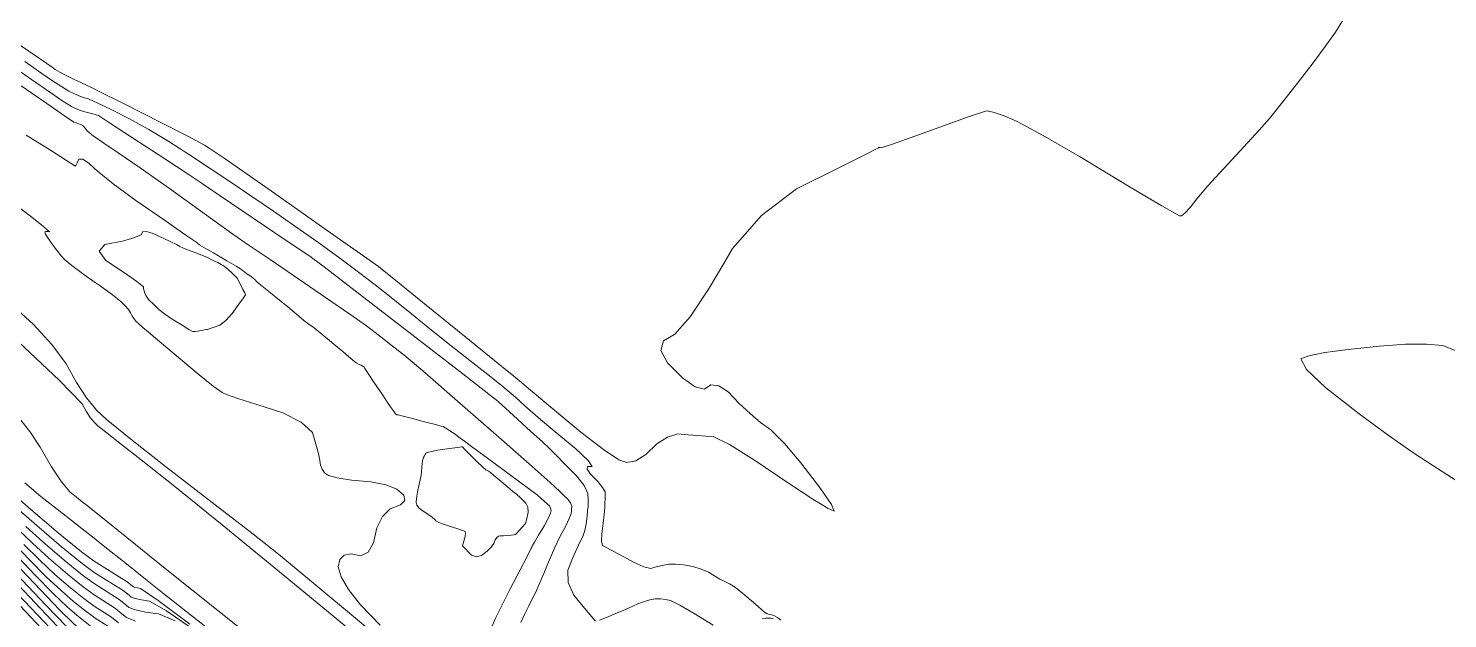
# Model space of a CAD drawing. Header units: inches. Extents: x 1337389 to 1347141, y 407035 to 414577.
# Drawn here: x 1339961 to 1340802, y 408824 to 409173 of the extents above; entities that cross this region are included whole.
import ezdxf

# ---------------------------------------------------------------- set-up
doc = ezdxf.new("R2010")
doc.units = ezdxf.units.IN
doc.header["$MEASUREMENT"] = 0
doc.layers.add('Topo', color=7, linetype='Continuous', lineweight=15, true_color=0x459900)

msp = doc.modelspace()

# ---------------------------------------------------------------- linework, layer by layer
at = {"layer": 'Topo'}
msp.add_line((1340342.175, 408990.87, 730), (1340342.5019, 408991.0609, 730), dxfattribs=at)
for points, elevation in [([(1340627.9601, 409070.895), (1340632.7738, 409068.0539), (1340643.2299, 409062.1679), (1340644.3719, 409062.063), (1340646.4589, 409063.7091), (1340649.4919, 409067.1039), (1340653.4699, 409072.2479), (1340660.1121, 409079.9562), (1340669.4191, 409090.2261), (1340681.3901, 409103.06), (1340690.444, 409112.912), (1340696.5812, 409119.7821), (1340699.8001, 409123.6709), (1340705.086, 409130.3311), (1340712.438, 409139.76), (1340721.8571, 409151.959), (1340729.5759, 409162.3411), (1340735.594, 409170.905), (1340739.911, 409177.6522)], 730), ([(1340000, 409137.315), (1339994.3329, 409140.097), (1339993.6589, 409140.279), (1339991.6281, 409141.1962), (1339988.2409, 409142.848), (1339983.4969, 409145.233), (1339979.7309, 409147.2441), (1339976.9411, 409148.8781), (1339975.127, 409150.1369), (1339965.5618, 409156.716), (1339948.246, 409168.615)], 730), ([(1340000, 409122.2399), (1339998.5029, 409122.655), (1339994.5559, 409123.722), (1339991.2369, 409124.779), (1339988.546, 409125.8271), (1339986.483, 409126.8639), (1339981.5271, 409130.0409), (1339973.6789, 409135.358), (1339962.9371, 409142.814), (1339952.3289, 409150.1531)], 740), ([(1339958.9461, 409153.434), (1339969.0319, 409146.4761), (1339975.3101, 409142.1179), (1339980.6291, 409138.642), (1339984.9901, 409136.049), (1339988.3929, 409134.337), (1339991.4618, 409132.979), (1339994.198, 409131.976), (1339996.5991, 409131.327), (1340000, 409129.8548)], 735), ([(1339956.841, 409139.153), (1339972.0479, 409128.598), (1339982.426, 409121.44), (1339987.976, 409117.6799), (1339988.6989, 409117.3158), (1339989.641, 409116.949), (1339990.804, 409116.5791), (1339992.1859, 409116.2051), (1339993.4941, 409115.3849), (1339994.7289, 409114.118), (1339995.889, 409112.4041), (1339999.5341, 409109.397), (1340000, 409109.0701)], 745), ([(1340000, 409137.315), (1340002.2699, 409136.201), (1340017.4689, 409128.5911), (1340039.9291, 409117.2669), (1340055.8789, 409109.0869), (1340065.3179, 409104.0528), (1340068.246, 409102.163), (1340071.1831, 409100.2379), (1340074.1271, 409098.2791), (1340077.079, 409096.2851), (1340088.726, 409088.1639), (1340109.068, 409073.9151), (1340138.1061, 409053.5379), (1340157.9042, 409039.6131), (1340168.462, 409032.1378), (1340169.7809, 409031.1148), (1340178.875, 409023.773), (1340195.7419, 409010.1117), (1340220.3841, 408990.1312), (1340237.3881, 408976.3639), (1340246.7551, 408968.8109), (1340248.485, 408967.472), (1340249.9389, 408966.305), (1340251.1181, 408965.3091), (1340252.022, 408964.4851), (1340258.55, 408959.0069), (1340270.7032, 408948.8759), (1340288.481, 408934.0919), (1340301.9179, 408923.6971), (1340311.0149, 408917.6891), (1340315.7719, 408916.0711), (1340321.087, 408917.102), (1340326.9581, 408920.784), (1340333.3872, 408927.1148), (1340339.7089, 408931.1819), (1340345.9251, 408932.983), (1340352.034, 408932.5211), (1340357.566, 408932.102), (1340362.5211, 408931.726), (1340366.899, 408931.3939), (1340376.5069, 408926.6541), (1340391.3459, 408917.5039), (1340411.415, 408903.9459), (1340425.977, 408894.3888), (1340435.0341, 408888.8329), (1340438.5861, 408887.279), (1340437.07, 408891.2539), (1340430.4891, 408900.7588), (1340418.8412, 408915.794), (1340409.0351, 408927.3209), (1340401.0722, 408935.339), (1340394.9499, 408939.8491), (1340388.6909, 408945.1069), (1340382.2961, 408951.1139), (1340375.764, 408957.869), (1340370.146, 408961.5318), (1340365.443, 408962.1009), (1340361.655, 408959.578), (1340356.1029, 408960.901), (1340348.7869, 408966.071), (1340339.7069, 408975.0881), (1340335.892, 408982.4109), (1340337.343, 408988.0391), (1340342.175, 408990.87)], 730), ([(1340407.033, 408822.7948), (1340405.076, 408824.336), (1340403.2909, 408825.382), (1340401.6801, 408825.934), (1340400.2401, 408825.9921), (1340398.803, 408826.4738), (1340397.366, 408827.3819), (1340395.9308, 408828.7137), (1340393.2741, 408831.054), (1340389.3939, 408834.403), (1340384.2921, 408838.76), (1340379.9999, 408842.0672), (1340376.5199, 408844.324), (1340373.8509, 408845.53), (1340370.878, 408847.0718), (1340367.6001, 408848.9489), (1340364.0179, 408851.161), (1340359.7609, 408852.9839), (1340354.8281, 408854.4171), (1340349.2202, 408855.4599), (1340344.479, 408855.9552), (1340340.606, 408855.9), (1340337.5999, 408855.2969), (1340334.8128, 408854.6679), (1340332.244, 408854.013), (1340329.8939, 408853.3322), (1340325.6807, 408854.3269), (1340319.6039, 408856.998), (1340311.663, 408861.3459), (1340305.9572, 408864.4489), (1340302.4848, 408866.307), (1340301.2491, 408866.9211), (1340300.704, 408869.4381), (1340300.8529, 408873.8579), (1340301.694, 408880.181), (1340302.2881, 408885.3349), (1340302.6351, 408889.3201), (1340302.733, 408892.1361), (1340302.786, 408894.6291), (1340302.7929, 408896.7999), (1340302.753, 408898.6478), (1340301.2952, 408901.3401), (1340298.4191, 408904.8769), (1340294.1241, 408909.2579), (1340292.14, 408912.207), (1340292.469, 408913.7209), (1340295.1091, 408913.8028), (1340292.775, 408917.262), (1340285.4669, 408924.099), (1340273.1849, 408934.3131), (1340263.127, 408942.8279), (1340255.293, 408949.6439), (1340249.6829, 408954.7609), (1340242.3629, 408960.9439), (1340233.3339, 408968.192), (1340222.595, 408976.5061), (1340211.4839, 408985.2522), (1340200.0001, 408994.4319), (1340188.1448, 409004.0449), (1340176.9799, 409012.9829), (1340166.505, 409021.2468), (1340156.7191, 409028.836), (1340145.62, 409037.106), (1340133.207, 409046.0579), (1340119.48, 409055.6909), (1340106.2131, 409064.8931), (1340093.406, 409073.6639), (1340081.058, 409082.0041), (1340068.7441, 409090.199), (1340056.4632, 409098.2491), (1340044.2139, 409106.1532), (1340032.3858, 409113.2699), (1340020.9769, 409119.5979), (1340009.9892, 409125.1381), (1340001.863, 409129.048), (1340000, 409129.8548)], 735), ([(1340000, 409122.2399), (1340001.1499, 409121.9209), (1340002.4971, 409121.5189), (1340002.5442, 409121.4491), (1340009.112, 409117.1581), (1340022.2011, 409108.646), (1340041.8119, 409095.9121), (1340055.7429, 409086.808), (1340063.9959, 409081.332), (1340066.5699, 409079.485), (1340074.6061, 409074.0031), (1340088.1049, 409064.887), (1340107.067, 409052.1371), (1340120.3032, 409043.2319), (1340127.8139, 409038.1741), (1340129.599, 409036.963), (1340136.242, 409031.9359), (1340147.743, 409023.095), (1340164.1012, 409010.439), (1340181.3379, 408997.1298), (1340199.454, 408983.1688), (1340218.4499, 408968.5559), (1340231.2131, 408958.727), (1340237.7431, 408953.6821), (1340238.0401, 408953.421), (1340241.631, 408950.1532), (1340248.5151, 408943.8758), (1340258.6931, 408934.5929), (1340265.858, 408928.029), (1340270.0091, 408924.1839), (1340271.148, 408923.059), (1340274.1601, 408920.012), (1340279.044, 408915.041), (1340285.8009, 408908.1488), (1340290.3302, 408902.405), (1340292.6321, 408897.8112), (1340292.705, 408894.3672), (1340292.751, 408892.0008), (1340292.771, 408890.713), (1340292.7639, 408890.5041), (1340292.736, 408890.1931), (1340292.6881, 408889.781), (1340292.6189, 408889.2661), (1340292.4239, 408887.4381), (1340292.1019, 408884.2961), (1340291.6521, 408879.841), (1340290.817, 408875.8609), (1340289.5948, 408872.356), (1340287.987, 408869.326), (1340285.974, 408864.964), (1340283.5551, 408859.272), (1340280.7309, 408852.2489), (1340280.9559, 408845.0139), (1340284.2299, 408837.5661), (1340290.5521, 408829.9051), (1340294.852, 408824.7678), (1340297.129, 408822.1531)], 740), ([(1340384.2731, 409049.5569), (1340395.5961, 409062.4319), (1340416.3148, 409078.212), (1340440.5031, 409090.1559), (1340456.6998, 409098.1941), (1340464.905, 409102.3249), (1340465.12, 409102.5509), (1340465.4431, 409102.6291), (1340465.8769, 409102.5609), (1340466.4189, 409102.3468), (1340473.2229, 409104.5669), (1340486.2882, 409109.22), (1340505.613, 409116.3082), (1340519.2261, 409121.1721), (1340527.126, 409123.813), (1340529.314, 409124.2301), (1340533.3651, 409123.395), (1340539.2809, 409121.3061), (1340547.06, 409117.9639), (1340561.941, 409109.9198), (1340583.9219, 409097.1721), (1340588.8381, 409094.222)], 730), ([(1340000, 409090.3189), (1339996.982, 409093.2171), (1339993.2611, 409095.689), (1339990.8879, 409095.765), (1339989.8628, 409093.4449), (1339989.1349, 409092.012), (1339988.7009, 409091.4639), (1339988.563, 409091.8029), (1339983.701, 409094.994), (1339974.1141, 409101.0382), (1339959.8018, 409109.9342)], 750), ([(1340000, 409109.0701), (1340005.664, 409105.0971), (1340014.278, 409099.5028), (1340027.291, 409090.557), (1340044.7039, 409078.2581), (1340066.5151, 409062.606), (1340082.25, 409051.368), (1340091.9099, 409044.5449), (1340095.4931, 409042.135), (1340104.2329, 409036.2191), (1340118.1289, 409026.7959), (1340137.183, 409013.8659), (1340151.596, 409003.9231), (1340161.3691, 408996.965), (1340166.5011, 408992.9939), (1340171.9098, 408988.819), (1340177.5942, 408984.4389), (1340183.554, 408979.8541), (1340196.1639, 408969.2059), (1340215.425, 408952.4971), (1340241.3351, 408929.7241), (1340259.593, 408913.646), (1340270.197, 408904.261), (1340273.147, 408901.57), (1340275.8751, 408899.0231), (1340278.382, 408896.6208), (1340280.6669, 408894.3641), (1340282.1981, 408892.4981), (1340282.9752, 408891.0241), (1340282.997, 408889.943), (1340282.962, 408888.7269), (1340282.87, 408887.3771), (1340282.72, 408885.8919), (1340281.523, 408882.833), (1340279.278, 408878.201), (1340275.9849, 408871.995), (1340272.753, 408865.2809), (1340269.5841, 408858.0599), (1340266.4761, 408850.3321), (1340263.775, 408843.969), (1340261.481, 408838.9711), (1340259.5939, 408835.3372), (1340257.531, 408831.174), (1340255.2902, 408826.4799), (1340252.8729, 408821.2571)], 745), ([(1340235.871, 408819.4149), (1340238.121, 408824.2779), (1340241.64, 408831.406), (1340246.4262, 408840.7991), (1340252.4799, 408852.4571), (1340256.5681, 408860.3589), (1340258.6911, 408864.5039), (1340258.847, 408864.8931), (1340259.06, 408865.3578), (1340259.3311, 408865.8991), (1340259.6579, 408866.5151), (1340261.013, 408868.8821), (1340263.396, 408872.998), (1340266.806, 408878.863), (1340269.1721, 408883.258), (1340270.4949, 408886.1811), (1340270.773, 408887.6321), (1340270.5431, 408889.021), (1340269.805, 408890.3469), (1340268.5591, 408891.609), (1340266.953, 408893.0879), (1340264.9851, 408894.784), (1340262.6571, 408896.6959), (1340256.559, 408901.3039), (1340246.6932, 408908.6099), (1340233.058, 408918.6128), (1340223.693, 408925.5101), (1340218.5978, 408929.3019), (1340217.7741, 408929.988), (1340216.211, 408931.154), (1340213.911, 408932.7999), (1340210.8721, 408934.925), (1340208.4859, 408936.4351), (1340206.753, 408937.329), (1340205.673, 408937.608), (1340202.2971, 408938.489), (1340196.6259, 408939.9719), (1340188.6589, 408942.0571), (1340183.143, 408943.4851), (1340180.076, 408944.2569), (1340179.46, 408944.372), (1340178.686, 408944.9698), (1340177.7558, 408946.0521), (1340176.6689, 408947.6169), (1340174.3201, 408951.086), (1340170.71, 408956.458), (1340165.839, 408963.7339), (1340162.4241, 408968.83), (1340160.4669, 408971.7479), (1340159.9659, 408972.4861), (1340159.2171, 408973.1309), (1340158.2211, 408973.6831), (1340156.9778, 408974.1409), (1340155.3221, 408975.163), (1340153.2531, 408976.749), (1340150.771, 408978.8992), (1340147.455, 408981.7231), (1340143.3029, 408985.2221), (1340138.317, 408989.3962), (1340133.9821, 408992.9069), (1340130.2959, 408995.7559), (1340127.2619, 408997.942), (1340124.2791, 409000.236), (1340121.35, 409002.637), (1340118.473, 409005.145), (1340115.8779, 409007.36), (1340113.5669, 409009.281), (1340111.5379, 409010.908), (1340108.8588, 409013.048), (1340105.5309, 409015.7008), (1340101.554, 409018.8661), (1340098.5431, 409021.3449), (1340096.4999, 409023.1368), (1340095.4241, 409024.242), (1340094.0659, 409025.4011), (1340092.4291, 409026.615), (1340090.5101, 409027.8828), (1340089.006, 409028.9351), (1340087.915, 409029.772), (1340087.239, 409030.393), (1340084.1449, 409032.3299), (1340078.635, 409035.585), (1340070.707, 409040.157), (1340065.3939, 409043.2301), (1340062.6979, 409044.804), (1340062.6172, 409044.88), (1340062.275, 409045.147), (1340061.6729, 409045.6041), (1340060.81, 409046.2519), (1340054.365, 409050.7481), (1340042.339, 409059.0929), (1340024.7303, 409071.2859), (1340011.2772, 409081.0961), (1340001.9781, 409088.5229), (1340000, 409090.3189)], 750), ([(1340588.8381, 409094.222), (1340613.0051, 409079.7218), (1340627.9601, 409070.895)], 730), ([(1339951.689, 409070.0001), (1339962.9891, 409061.3198), (1339970.2721, 409055.5741), (1339973.5381, 409052.7609), (1339972.7849, 409052.881), (1339972.0697, 409052.902), (1339971.392, 409052.823), (1339970.75, 409052.6438), (1339971.2599, 409051.215), (1339972.9212, 409048.5368), (1339975.733, 409044.6091), (1339978.2431, 409041.27), (1339980.4491, 409038.52), (1339982.3529, 409036.3589), (1339986.8382, 409032.657), (1339993.9021, 409027.4162), (1340000, 409023.1288)], 755), ([(1340373.159, 409033.9929), (1340378.344, 409042.8148), (1340384.2731, 409049.5569)], 730), ([(1340342.5019, 408991.0609), (1340344.0599, 408991.9741), (1340353.132, 409002.4151), (1340364.5602, 409019.362), (1340373.159, 409033.9929)], 730), ([(1340169.4981, 408819.8439), (1340157.792, 408831.726), (1340150.714, 408840.8941), (1340146.3271, 408848.4461), (1340144.633, 408854.3829), (1340145.6321, 408858.7051), (1340148.185, 408861.224), (1340152.291, 408861.9401), (1340157.95, 408860.8522), (1340162.3721, 408863.0739), (1340165.557, 408868.6042), (1340167.5031, 408877.4441), (1340170.817, 408884.1131), (1340175.498, 408888.611), (1340181.547, 408890.94), (1340184.2182, 408893.6489), (1340183.5111, 408896.739), (1340179.427, 408900.2101), (1340172.8849, 408902.859), (1340163.8839, 408904.687), (1340152.425, 408905.692), (1340144.0598, 408906.9219), (1340138.7881, 408908.3759), (1340136.611, 408910.053), (1340135.053, 408912.0869), (1340134.1141, 408914.4759), (1340133.794, 408917.2221), (1340132.886, 408921.352), (1340131.3899, 408926.8681), (1340129.306, 408933.768), (1340122.7741, 408939.981), (1340111.7921, 408945.507), (1340096.3609, 408950.3451), (1340085.2428, 408953.9501), (1340078.4379, 408956.3219), (1340075.945, 408957.4592), (1340070.5762, 408961.337), (1340062.329, 408967.954), (1340051.2058, 408977.3109), (1340042.4609, 408984.642), (1340036.0962, 408989.9461), (1340032.11, 408993.2241), (1340028.8961, 408995.9579), (1340026.4542, 408998.149), (1340024.7829, 408999.7961), (1340023.4199, 409001.4451), (1340022.3639, 409003.0969), (1340021.6152, 409004.7501), (1340020.2639, 409006.68), (1340018.3091, 409008.887), (1340015.751, 409011.3699), (1340010.83, 409015.2849), (1340003.5468, 409020.633), (1340000, 409023.1288)], 755), ([(1340000, 408948.7728), (1339995.5359, 408954.3099), (1339989.566, 408963.454), (1339983.4492, 408974.519), (1339974.8659, 408986.026), (1339963.818, 408997.974), (1339950.3051, 409010.3649)], 760), ([(1339955.01, 408987.71), (1339979.448, 408964.582), (1339992.8809, 408950.822), (1339995.308, 408946.4311), (1339997.677, 408942.803), (1339999.9869, 408939.9381), (1340000, 408939.9258)], 765), ([(1340808.64, 408981.6879), (1340799.2819, 408985.4219), (1340789.706, 408986.217), (1340777.176, 408986.0919), (1340761.6919, 408985.0469), (1340743.255, 408983.0818), (1340729.346, 408981.1711), (1340719.966, 408979.3151), (1340715.114, 408977.5149), (1340718.468, 408971.1909), (1340730.028, 408960.3429), (1340749.7941, 408944.971), (1340766.9471, 408932.174), (1340781.4878, 408921.9521), (1340793.4159, 408914.305), (1340807.0999, 408905.401)], 730), ([(1340000, 408948.7728), (1340001.358, 408947.089), (1340007.0321, 408941.789), (1340020.651, 408930.6929), (1340042.2132, 408913.8012), (1340071.7199, 408891.1111), (1340094.0869, 408873.7781), (1340109.3161, 408861.8), (1340117.4069, 408855.1779), (1340132.6029, 408842.5609), (1340154.9051, 408823.9489), (1340184.3131, 408799.342)], 760), ([(1340000, 408887.2339), (1339998.132, 408888.7299), (1339995.8269, 408890.5391), (1339992.9549, 408892.79), (1339989.5172, 408895.483), (1339985.513, 408898.6189), (1339980.579, 408904.6071), (1339974.717, 408913.448), (1339967.9251, 408925.1432), (1339961.88, 408934.3719), (1339956.5819, 408941.1359)], 770), ([(1340000, 408939.9258), (1340002.238, 408937.8349), (1340007.6421, 408933.432), (1340016.1978, 408926.7291), (1340027.9061, 408917.7272), (1340047.7648, 408901.8579), (1340075.7749, 408879.1241), (1340111.9371, 408849.5241), (1340141.0429, 408825.608), (1340163.093, 408807.377)], 765), ([(1339958.8319, 408904.0938), (1339968.3569, 408895.981), (1339981.5959, 408885.616), (1339992.9632, 408876.712), (1340000, 408871.1949)], 775), ([(1340000, 408857.713), (1339992.465, 408863.2562), (1339978.631, 408874.437), (1339962.4671, 408888.3331), (1339951.315, 408897.994)], 780), ([(1340000, 408851.0429), (1339992.8231, 408856.3231), (1339980.4738, 408866.303), (1339966.046, 408878.708), (1339955.3733, 408888.0892)], 785), ([(1340000, 408887.2339), (1340014.241, 408875.8281), (1340044.1548, 408851.8329), (1340087.8741, 408816.745)], 770), ([(1339959.431, 408878.184), (1339969.6241, 408869.0819), (1339982.317, 408858.1691), (1339993.181, 408849.3891), (1340000, 408844.3721)], 790), ([(1340000, 408824.4069), (1339999.584, 408824.6679), (1339994.2548, 408828.589), (1339987.847, 408833.7669), (1339980.3599, 408840.2041), (1339971.605, 408848.467), (1339961.5821, 408858.558), (1339950.291, 408870.474)], 805), ([(1340000, 408837.7019), (1339993.5391, 408842.456), (1339984.1601, 408850.035), (1339973.203, 408859.456), (1339963.4891, 408868.278), (1339955.0201, 408876.5021)], 795), ([(1340076.9761, 408810.3351), (1340057.1909, 408825.813), (1340041.3781, 408838.3031), (1340029.5389, 408847.805), (1340019.105, 408856.134), (1340010.078, 408863.288), (1340002.4571, 408869.2688), (1340000, 408871.1949)], 775), ([(1340000, 408817.8329), (1339998.706, 408818.6431), (1339994.613, 408821.6551), (1339989.6899, 408825.6331), (1339983.9391, 408830.578), (1339975.6629, 408838.562), (1339964.863, 408849.585), (1339951.5389, 408863.647)], 810), ([(1339958.301, 408867.53), (1339967.5469, 408858.3729), (1339976.7811, 408849.83), (1339986.004, 408841.901), (1339993.897, 408835.5221), (1340000, 408831.032)], 800), ([(1339952.788, 408856.82), (1339968.1449, 408840.6128), (1339979.721, 408828.6569), (1339987.5169, 408820.9521), (1339991.5331, 408817.4989), (1339994.9708, 408814.7222), (1339997.8288, 408812.619), (1340000, 408811.259)], 815), ([(1340000, 408857.713), (1340019.479, 408845.516), (1340022.786, 408842.8892), (1340023.252, 408842.481), (1340024.1899, 408842.125), (1340025.6, 408841.8211), (1340027.4828, 408841.5699), (1340037.838, 408834.4091), (1340056.6641, 408820.339)], 780), ([(1340000, 408804.372), (1339998.2459, 408805.783), (1339996.9521, 408806.5942), (1339995.329, 408807.7881), (1339993.377, 408809.3661), (1339991.0962, 408811.326), (1339983.7791, 408818.7511), (1339971.426, 408831.6402), (1339954.0361, 408849.993)], 820), ([(1340000, 408851.0429), (1340017.2002, 408840.256), (1340020.6789, 408837.4491), (1340021.886, 408836.392), (1340024.3159, 408835.4689), (1340027.9711, 408834.6821), (1340032.8488, 408834.03), (1340042.9229, 408828.3519), (1340058.1929, 408817.6501)], 785), ([(1340048.0077, 408822.296), (1340038.2148, 408826.49), (1340030.3411, 408827.5427), (1340024.4429, 408828.8139), (1340020.52, 408830.3021), (1340018.5731, 408832.0091), (1340014.921, 408834.9962), (1340000, 408844.3721)], 790), ([(1340000, 408793.262), (1339998.2951, 408794.6891), (1339995.389, 408796.8369), (1339994.527, 408796.993), (1339987.4429, 408803.968), (1339974.136, 408817.7611), (1339954.6069, 408838.3718)], 830), ([(1340000, 408797.2628), (1339998.968, 408798.162), (1339996.384, 408800.3751), (1339996.0751, 408800.5691), (1339995.6869, 408800.8551), (1339995.2202, 408801.232), (1339994.6749, 408801.6999), (1339987.8369, 408808.8461), (1339974.7069, 408822.668), (1339955.284, 408843.1659)], 825), ([(1340024.5701, 408822.1579), (1340019.1549, 408824.2128), (1340016.4658, 408826.5689), (1340012.643, 408829.736), (1340000, 408837.7019)], 795), ([(1340299.5563, 408822.813), (1340303.6501, 408824.4059), (1340309.6639, 408826.8409), (1340314.841, 408829.0159), (1340319.181, 408830.9311), (1340322.6838, 408832.5849), (1340326.0748, 408833.8601), (1340329.356, 408834.7538), (1340332.5261, 408835.268), (1340335.603, 408835.368), (1340338.5861, 408835.054), (1340341.4751, 408834.3249), (1340347.1611, 408831.534), (1340355.643, 408826.6799), (1340366.9209, 408819.7642)], 740), ([(1340000, 408790.732), (1339998.3529, 408792.0149), (1339994.7899, 408794.156), (1339992.672, 408794.5401), (1339985.0089, 408801.393), (1339971.8001, 408814.7159), (1339953.0471, 408834.509)], 835), ([(1340000, 408831.032), (1340010.3639, 408824.4761), (1340014.3601, 408821.1291)], 800), ([(1340000, 408824.4069), (1340008.085, 408819.2161)], 805), ([(1340395.8981, 408823.5939), (1340397.9981, 408823.874), (1340399.69, 408823.9889), (1340400.9751, 408823.9369), (1340402.3162, 408823.5209)], 740)]:
    msp.add_lwpolyline(points, dxfattribs=dict(at, elevation=elevation))
at = {"layer": 'Topo', "elevation": 755}
for points in [[(1340084.8929, 409025.0029), (1340088.1531, 409018.6101), (1340089.2349, 409016.473), (1340089.7619, 409015.3884), (1340088.4249, 409013.517), (1340085.78, 409009.8081), (1340081.82, 409004.253), (1340078.0591, 409000.1428), (1340074.496, 408997.4781), (1340071.1309, 408996.2579), (1340068.6931, 408995.405), (1340067.18, 408994.9171), (1340066.5941, 408994.796), (1340065.411, 408994.5881), (1340063.6311, 408994.2938), (1340061.256, 408993.914), (1340059.5809, 408993.683), (1340058.6081, 408993.6), (1340058.3371, 408993.666), (1340056.1971, 408994.925), (1340052.1879, 408997.3769), (1340046.312, 409001.021), (1340041.71, 409004.1262), (1340038.3831, 409006.6899), (1340036.33, 409008.7147), (1340034.6281, 409010.3859), (1340033.2779, 409011.704), (1340032.2803, 409012.6692), (1340031.4019, 409013.7802), (1340030.646, 409015.036), (1340030.0119, 409016.4382), (1340029.551, 409017.7539), (1340029.2641, 409018.9852), (1340029.1518, 409020.13), (1340025.3759, 409023.296), (1340017.9369, 409028.4821), (1340006.834, 409035.6892), (1340002.9451, 409041.217), (1340006.2679, 409045.0651), (1340016.8031, 409047.2329), (1340024.0372, 409049.2362), (1340027.9688, 409051.0749), (1340028.6001, 409052.7489), (1340030.9609, 409052.951), (1340035.053, 409051.68), (1340040.8763, 409048.9361), (1340045.428, 409046.745), (1340048.71, 409045.107), (1340050.721, 409044.0201), (1340053.3052, 409042.8609), (1340056.462, 409041.6292), (1340060.192, 409040.323), (1340063.7901, 409038.9101), (1340067.2551, 409037.3879), (1340070.589, 409035.759), (1340073.2349, 409034.428), (1340075.192, 409033.397), (1340076.4631, 409032.6639), (1340077.954, 409031.584), (1340079.668, 409030.1559), (1340081.6031, 409028.3801), (1340083.0431, 409027.0179), (1340083.99, 409026.0699)], [(1340218.332, 408866.8201), (1340219.927, 408872.2569), (1340220.1012, 408874.2041), (1340219.651, 408875.3801), (1340218.5768, 408875.7831), (1340217.8072, 408876.0611), (1340217.341, 408876.214), (1340217.1782, 408876.2411), (1340215.5011, 408876.77), (1340212.3091, 408877.8029), (1340207.6029, 408879.3389), (1340204.3148, 408880.61), (1340202.445, 408881.616), (1340201.9929, 408882.3569), (1340200.5949, 408883.532), (1340198.251, 408885.1391), (1340194.9609, 408887.1808), (1340192.636, 408889.0552), (1340191.2761, 408890.764), (1340190.8799, 408892.305), (1340190.9691, 408894.9149), (1340191.5441, 408898.5911), (1340192.6039, 408903.3351), (1340193.333, 408906.622), (1340193.7321, 408908.453), (1340193.8, 408908.8259), (1340193.8619, 408909.1831), (1340193.9179, 408909.5231), (1340193.9681, 408909.8459), (1340194.0659, 408910.989), (1340194.2132, 408912.9519), (1340194.4069, 408915.7349), (1340194.7389, 408917.858), (1340195.2059, 408919.3189), (1340195.8111, 408920.12), (1340196.2649, 408920.8091), (1340196.5701, 408921.3851), (1340196.724, 408921.8501), (1340199.1192, 408922.4951), (1340203.756, 408923.3199), (1340210.633, 408924.3261), (1340215.2709, 408924.9891), (1340217.6699, 408925.3081), (1340217.8291, 408925.284), (1340217.972, 408925.2771), (1340218.098, 408925.2881), (1340218.2069, 408925.3149), (1340219.7272, 408923.8591), (1340222.655, 408920.9189), (1340226.994, 408916.496), (1340230.1601, 408913.424), (1340232.1542, 408911.703), (1340232.9751, 408911.3319), (1340233.6891, 408910.9649), (1340234.2972, 408910.6019), (1340234.798, 408910.2429), (1340236.715, 408908.6581), (1340240.0479, 408905.849), (1340244.797, 408901.8139), (1340248.1852, 408898.96), (1340250.2122, 408897.2871), (1340250.879, 408896.7961), (1340252.0318, 408895.7579), (1340253.6709, 408894.173), (1340255.797, 408892.0429), (1340256.9852, 408889.576), (1340257.2339, 408886.7729), (1340256.5452, 408883.635), (1340256.0881, 408881.518), (1340255.864, 408880.423), (1340255.8719, 408880.3491), (1340255.2051, 408879.5439), (1340253.8619, 408878.0058), (1340251.843, 408875.7349), (1340250.4729, 408874.2121), (1340249.7511, 408873.435), (1340249.6781, 408873.4061), (1340248.792, 408873.307), (1340247.093, 408873.139), (1340244.5801, 408872.9011), (1340242.5049, 408872.7133), (1340240.8681, 408872.5731), (1340239.6701, 408872.483), (1340238.6099, 408871.7131), (1340237.6901, 408870.2639), (1340236.9091, 408868.134), (1340235.298, 408865.881), (1340232.856, 408863.503), (1340229.5841, 408861.001), (1340226.5159, 408860.2569), (1340223.652, 408861.2719)]]:
    msp.add_lwpolyline(points, close=True, dxfattribs=at)

doc.saveas('drawing.dxf')
